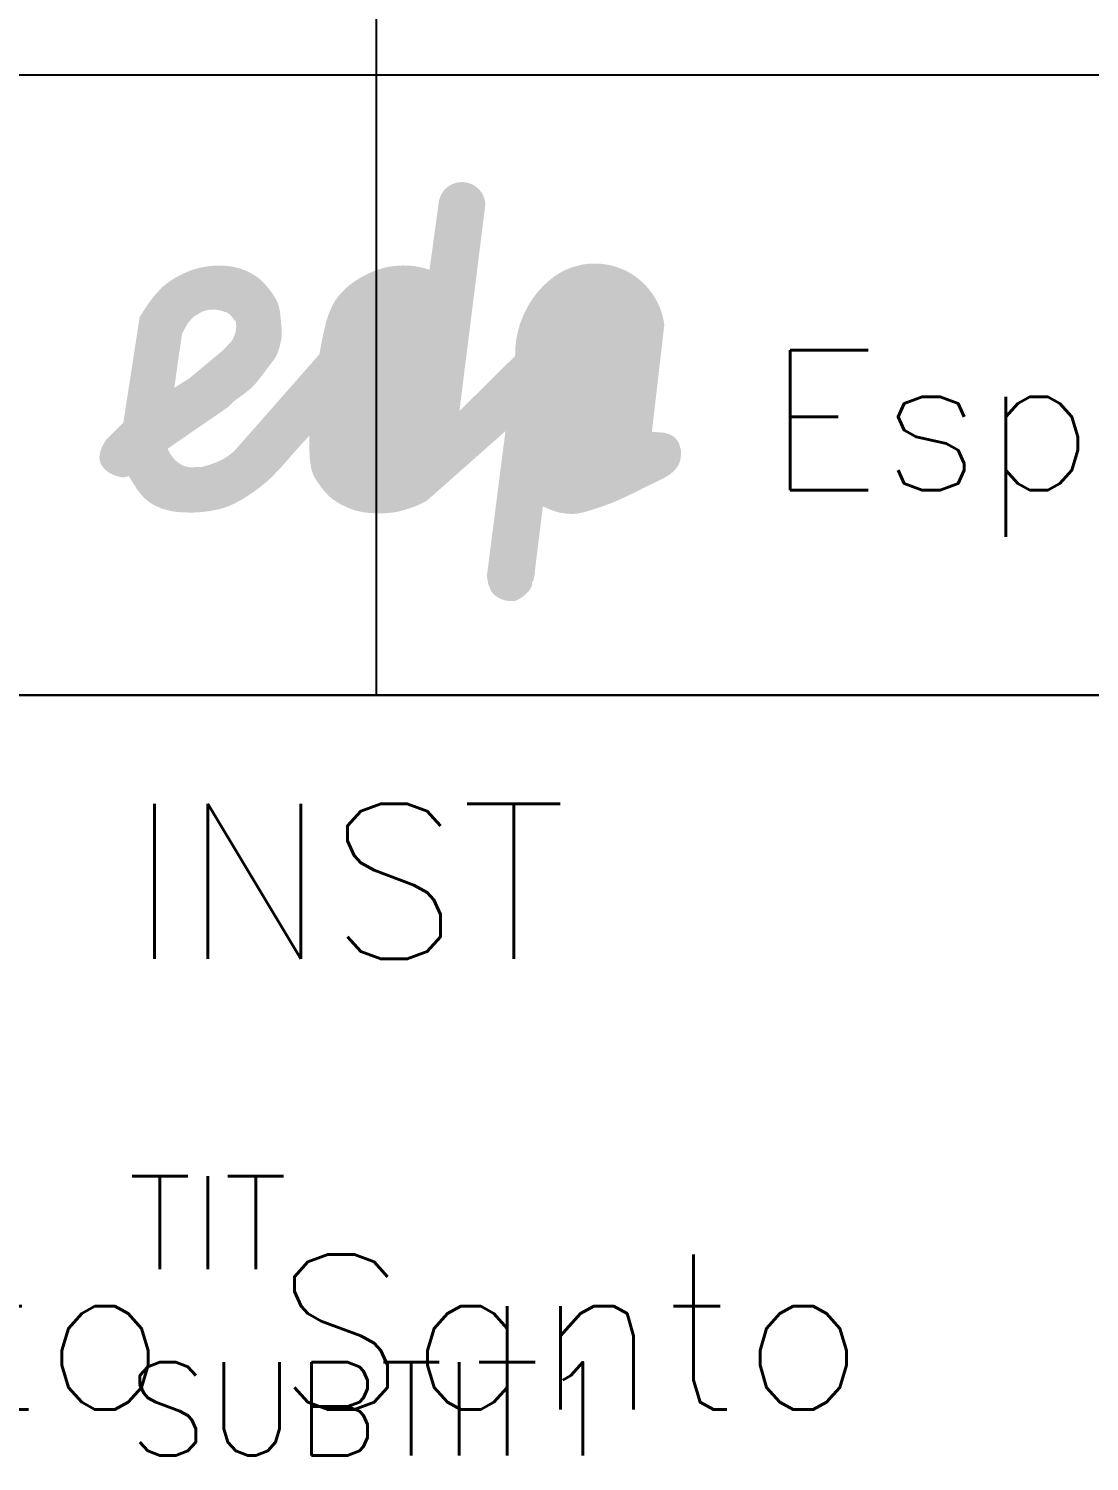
# Model space of a CAD drawing. Header units: millimetres. Extents: x 0 to 420, y 0 to 297.
# Drawn here: x 316.4 to 333.49, y 17.65 to 40.74 of the extents above; entities that cross this region are included whole.
import ezdxf
from ezdxf.enums import TextEntityAlignment as Align

# ---------------------------------------------------------------- set-up
doc = ezdxf.new("R2010")
doc.units = ezdxf.units.MM
for name, color, linetype in [('-1', 7, 'Continuous'), ('-3', 7, 'Continuous'), ('1', 7, 'Continuous')]:
    doc.layers.add(name, color=color, linetype=linetype)
doc.styles.add('LETRA70', font='romans.shx')
doc.styles.add('ROMANS', font='romans.shx', dxfattribs={"height": 2})

msp = doc.modelspace()

# ---------------------------------------------------------------- hatches: boundary and pattern name
at = {"layer": '1'}
h = msp.add_hatch(color=10, dxfattribs=at)
h.paths.add_polyline_path([(318.745, 34.953), (318.87, 35.822), (318.937, 35.953), (318.969, 36.002), (319.031, 36.074), (319.075, 36.112), (319.206, 36.187), (319.308, 36.215), (319.388, 36.217), (319.489, 36.201), (319.593, 36.168), (319.638, 36.136), (319.674, 36.099), (319.729, 36.031), (319.739, 36.006), (319.744, 35.947), (319.737, 35.874), (319.726, 35.828), (319.704, 35.772), (319.669, 35.705), (319.594, 35.627), (319.519, 35.55), (319.431, 35.477), (319.37, 35.426), (319.292, 35.36), (319.111, 35.21), (318.997, 35.115)], flags=16)
edge = h.paths.add_edge_path()
edge.add_line((317.925, 34.392), (318.035, 35.107))
edge.add_line((318.035, 35.107), (318.101, 35.531))
edge.add_line((318.101, 35.531), (318.188, 36.098))
edge.add_line((318.188, 36.098), (318.326, 36.309))
edge.add_line((318.326, 36.309), (318.411, 36.421))
edge.add_line((318.411, 36.421), (318.451, 36.471))
edge.add_line((318.451, 36.471), (318.562, 36.584))
edge.add_line((318.562, 36.584), (318.631, 36.642))
edge.add_line((318.631, 36.642), (318.758, 36.727))
edge.add_line((318.758, 36.727), (318.902, 36.801))
edge.add_line((318.902, 36.801), (318.983, 36.835))
edge.add_line((318.983, 36.835), (319.06, 36.862))
edge.add_line((319.06, 36.862), (319.158, 36.89))
edge.add_line((319.158, 36.89), (319.315, 36.917))
edge.add_line((319.315, 36.917), (319.437, 36.925))
edge.add_line((319.437, 36.925), (319.569, 36.921))
edge.add_line((319.569, 36.921), (319.674, 36.909))
edge.add_line((319.674, 36.909), (319.805, 36.878))
edge.add_line((319.805, 36.878), (319.898, 36.843))
edge.add_line((319.898, 36.843), (319.951, 36.817))
edge.add_line((319.951, 36.817), (319.994, 36.795))
edge.add_line((319.994, 36.795), (320.052, 36.76))
edge.add_line((320.052, 36.76), (320.124, 36.705))
edge.add_line((320.124, 36.705), (320.179, 36.652))
edge.add_line((320.179, 36.652), (320.235, 36.592))
edge.add_line((320.235, 36.592), (320.289, 36.526))
edge.add_line((320.289, 36.526), (320.324, 36.478))
edge.add_line((320.324, 36.478), (320.33, 36.468))
edge.add_line((320.33, 36.468), (320.349, 36.44))
edge.add_line((320.349, 36.44), (320.375, 36.396))
edge.add_line((320.375, 36.396), (320.405, 36.338))
edge.add_line((320.405, 36.338), (320.424, 36.286))
edge.add_line((320.424, 36.286), (320.437, 36.237))
edge.add_line((320.437, 36.237), (320.446, 36.19))
edge.add_line((320.446, 36.19), (320.449, 36.174))
edge.add_line((320.449, 36.174), (320.452, 36.147))
edge.add_line((320.452, 36.147), (320.454, 36.127))
edge.add_line((320.454, 36.127), (320.455, 36.117))
edge.add_line((320.455, 36.117), (320.461, 36.052))
edge.add_line((320.461, 36.052), (320.466, 36.006))
edge.add_line((320.466, 36.006), (320.469, 35.971))
edge.add_line((320.469, 35.971), (320.472, 35.947))
edge.add_line((320.472, 35.947), (320.475, 35.905))
edge.add_line((320.475, 35.905), (320.477, 35.856))
edge.add_line((320.477, 35.856), (320.477, 35.838))
edge.add_line((320.477, 35.838), (320.476, 35.8))
edge.add_line((320.476, 35.8), (320.473, 35.768))
edge.add_line((320.473, 35.768), (320.47, 35.747))
edge.add_line((320.47, 35.747), (320.468, 35.734))
edge.add_line((320.468, 35.734), (320.462, 35.702))
edge.add_line((320.462, 35.702), (320.457, 35.674))
edge.add_line((320.457, 35.674), (320.45, 35.645))
edge.add_line((320.45, 35.645), (320.44, 35.609))
edge.add_line((320.44, 35.609), (320.434, 35.586))
edge.add_line((320.434, 35.586), (320.427, 35.565))
edge.add_line((320.427, 35.565), (320.414, 35.526))
edge.add_line((320.414, 35.526), (320.407, 35.508))
edge.add_line((320.407, 35.508), (320.395, 35.483))
edge.add_line((320.395, 35.483), (320.384, 35.46))
edge.add_line((320.384, 35.46), (320.375, 35.446))
edge.add_line((320.375, 35.446), (320.362, 35.425))
edge.add_line((320.362, 35.425), (320.357, 35.418))
edge.add_line((320.357, 35.418), (320.326, 35.377))
edge.add_line((320.326, 35.377), (320.315, 35.361))
edge.add_line((320.315, 35.361), (320.307, 35.351))
edge.add_line((320.307, 35.351), (320.294, 35.334))
edge.add_line((320.294, 35.334), (320.284, 35.321))
edge.add_line((320.284, 35.321), (320.274, 35.307))
edge.add_line((320.274, 35.307), (320.263, 35.293))
edge.add_line((320.263, 35.293), (320.24, 35.262))
edge.add_line((320.24, 35.262), (320.215, 35.229))
edge.add_line((320.215, 35.229), (320.202, 35.212))
edge.add_line((320.202, 35.212), (320.19, 35.195))
edge.add_line((320.19, 35.195), (320.177, 35.177))
edge.add_line((320.177, 35.177), (320.151, 35.143))
edge.add_line((320.151, 35.143), (320.138, 35.127))
edge.add_line((320.138, 35.127), (320.126, 35.111))
edge.add_line((320.126, 35.111), (320.102, 35.081))
edge.add_line((320.102, 35.081), (320.08, 35.054))
edge.add_line((320.08, 35.054), (320.06, 35.03))
edge.add_line((320.06, 35.03), (320.042, 35.009))
edge.add_line((320.042, 35.009), (320.025, 34.991))
edge.add_line((320.025, 34.991), (320.01, 34.975))
edge.add_line((320.01, 34.975), (319.996, 34.962))
edge.add_line((319.996, 34.962), (319.976, 34.943))
edge.add_line((319.976, 34.943), (319.957, 34.927))
edge.add_line((319.957, 34.927), (319.944, 34.916))
edge.add_line((319.944, 34.916), (319.932, 34.906))
edge.add_line((319.932, 34.906), (319.914, 34.892))
edge.add_line((319.914, 34.892), (319.89, 34.873))
edge.add_line((319.89, 34.873), (319.873, 34.859))
edge.add_line((319.873, 34.859), (319.849, 34.841))
edge.add_line((319.849, 34.841), (319.837, 34.833))
edge.add_line((319.837, 34.833), (319.825, 34.824))
edge.add_line((319.825, 34.824), (319.793, 34.801))
edge.add_line((319.793, 34.801), (319.738, 34.762))
edge.add_line((319.738, 34.762), (319.722, 34.75))
edge.add_line((319.722, 34.75), (319.687, 34.719))
edge.add_line((319.687, 34.719), (319.677, 34.709))
edge.add_line((319.677, 34.709), (319.656, 34.688))
edge.add_line((319.656, 34.688), (319.645, 34.677))
edge.add_line((319.645, 34.677), (319.621, 34.65))
edge.add_line((319.621, 34.65), (319.593, 34.631))
edge.add_line((319.593, 34.631), (319.559, 34.607))
edge.add_line((319.559, 34.607), (319.494, 34.562))
edge.add_line((319.494, 34.562), (319.408, 34.503))
edge.add_line((319.408, 34.503), (319.366, 34.474))
edge.add_line((319.366, 34.474), (319.324, 34.445))
edge.add_line((319.324, 34.445), (319.242, 34.389))
edge.add_line((319.242, 34.389), (319.189, 34.352))
edge.add_line((319.189, 34.352), (319.13, 34.312))
edge.add_line((319.13, 34.312), (319.08, 34.277))
edge.add_line((319.08, 34.277), (318.998, 34.221))
edge.add_line((318.998, 34.221), (318.9, 34.153))
edge.add_line((318.9, 34.153), (318.821, 34.099))
edge.add_line((318.821, 34.099), (318.767, 34.062))
edge.add_line((318.767, 34.062), (318.724, 34.032))
edge.add_line((318.724, 34.032), (318.682, 34.003))
edge.add_line((318.682, 34.003), (318.662, 33.989))
edge.add_line((318.662, 33.989), (318.639, 33.973))
edge.add_line((318.639, 33.973), (318.656, 33.937))
edge.add_line((318.656, 33.937), (318.665, 33.921))
edge.add_line((318.665, 33.921), (318.673, 33.905))
edge.add_line((318.673, 33.905), (318.681, 33.892))
edge.add_line((318.681, 33.892), (318.69, 33.878))
edge.add_line((318.69, 33.878), (318.698, 33.866))
edge.add_line((318.698, 33.866), (318.706, 33.854))
edge.add_line((318.706, 33.854), (318.721, 33.834))
edge.add_line((318.721, 33.834), (318.729, 33.825))
edge.add_line((318.729, 33.825), (318.744, 33.808))
edge.add_line((318.744, 33.808), (318.751, 33.8))
edge.add_line((318.751, 33.8), (318.765, 33.787))
edge.add_line((318.765, 33.787), (318.772, 33.781))
edge.add_line((318.772, 33.781), (318.785, 33.769))
edge.add_line((318.785, 33.769), (318.804, 33.753))
edge.add_line((318.804, 33.753), (318.81, 33.749))
edge.add_line((318.81, 33.749), (318.834, 33.732))
edge.add_line((318.834, 33.732), (318.84, 33.728))
edge.add_line((318.84, 33.728), (318.857, 33.718))
edge.add_line((318.857, 33.718), (318.874, 33.708))
edge.add_line((318.874, 33.708), (318.903, 33.695))
edge.add_line((318.903, 33.695), (318.915, 33.69))
edge.add_line((318.915, 33.69), (318.934, 33.684))
edge.add_line((318.934, 33.684), (318.948, 33.681))
edge.add_line((318.948, 33.681), (318.962, 33.678))
edge.add_line((318.962, 33.678), (318.987, 33.676))
edge.add_line((318.987, 33.676), (318.996, 33.675))
edge.add_line((318.996, 33.675), (319.013, 33.675))
edge.add_line((319.013, 33.675), (319.031, 33.675))
edge.add_line((319.031, 33.675), (319.041, 33.675))
edge.add_line((319.041, 33.675), (319.059, 33.675))
edge.add_line((319.059, 33.675), (319.068, 33.675))
edge.add_line((319.068, 33.675), (319.077, 33.676))
edge.add_line((319.077, 33.676), (319.095, 33.676))
edge.add_line((319.095, 33.676), (319.129, 33.678))
edge.add_line((319.129, 33.678), (319.145, 33.679))
edge.add_line((319.145, 33.679), (319.165, 33.681))
edge.add_line((319.165, 33.681), (319.175, 33.677))
edge.add_line((319.175, 33.677), (319.186, 33.678))
edge.add_line((319.186, 33.678), (319.195, 33.678))
edge.add_line((319.195, 33.678), (319.204, 33.681))
edge.add_line((319.204, 33.681), (319.203, 33.686))
edge.add_line((319.203, 33.686), (319.218, 33.689))
edge.add_line((319.218, 33.689), (319.227, 33.691))
edge.add_line((319.227, 33.691), (319.236, 33.693))
edge.add_line((319.236, 33.693), (319.239, 33.686))
edge.add_line((319.239, 33.686), (319.246, 33.695))
edge.add_line((319.246, 33.695), (319.286, 33.706))
edge.add_line((319.286, 33.706), (319.312, 33.714))
edge.add_line((319.312, 33.714), (319.414, 33.751))
edge.add_line((319.414, 33.751), (319.445, 33.764))
edge.add_line((319.445, 33.764), (319.485, 33.782))
edge.add_line((319.485, 33.782), (319.495, 33.787))
edge.add_line((319.495, 33.787), (319.505, 33.792))
edge.add_line((319.505, 33.792), (319.509, 33.794))
edge.add_line((319.509, 33.794), (319.515, 33.797))
edge.add_line((319.515, 33.797), (319.525, 33.802))
edge.add_line((319.525, 33.802), (319.535, 33.808))
edge.add_line((319.535, 33.808), (319.541, 33.811))
edge.add_line((319.541, 33.811), (319.545, 33.814))
edge.add_line((319.545, 33.814), (319.555, 33.82))
edge.add_line((319.555, 33.82), (319.565, 33.826))
edge.add_line((319.565, 33.826), (319.576, 33.833))
edge.add_line((319.576, 33.833), (319.586, 33.839))
edge.add_line((319.586, 33.839), (319.597, 33.846))
edge.add_line((319.597, 33.846), (319.618, 33.861))
edge.add_line((319.618, 33.861), (319.629, 33.869))
edge.add_line((319.629, 33.869), (319.651, 33.886))
edge.add_line((319.651, 33.886), (319.662, 33.894))
edge.add_line((319.662, 33.894), (319.674, 33.903))
edge.add_line((319.674, 33.903), (319.685, 33.913))
edge.add_line((319.685, 33.913), (319.708, 33.932))
edge.add_line((319.708, 33.932), (319.719, 33.942))
edge.add_line((319.719, 33.942), (319.747, 33.975))
edge.add_line((319.747, 33.975), (319.985, 34.245))
edge.add_line((319.985, 34.245), (320.284, 34.585))
edge.add_line((320.284, 34.585), (320.499, 34.83))
edge.add_line((320.499, 34.83), (320.846, 35.225))
edge.add_line((320.846, 35.225), (321.083, 35.495))
edge.add_line((321.083, 35.495), (321.121, 35.696))
edge.add_line((321.121, 35.696), (321.143, 35.806))
edge.add_line((321.143, 35.806), (321.154, 35.857))
edge.add_line((321.154, 35.857), (321.174, 35.941))
edge.add_line((321.174, 35.941), (321.192, 36.012))
edge.add_line((321.192, 36.012), (321.209, 36.072))
edge.add_line((321.209, 36.072), (321.234, 36.146))
edge.add_line((321.234, 36.146), (321.265, 36.221))
edge.add_line((321.265, 36.221), (321.315, 36.323))
edge.add_line((321.315, 36.323), (321.367, 36.402))
edge.add_line((321.367, 36.402), (321.43, 36.479))
edge.add_line((321.43, 36.479), (321.474, 36.525))
edge.add_line((321.474, 36.525), (321.513, 36.562))
edge.add_line((321.513, 36.562), (321.566, 36.607))
edge.add_line((321.566, 36.607), (321.633, 36.658))
edge.add_line((321.633, 36.658), (321.7, 36.702))
edge.add_line((321.7, 36.702), (321.768, 36.742))
edge.add_line((321.768, 36.742), (321.839, 36.779))
edge.add_line((321.839, 36.779), (321.928, 36.82))
edge.add_line((321.928, 36.82), (322.024, 36.858))
edge.add_line((322.024, 36.858), (322.11, 36.884))
edge.add_line((322.11, 36.884), (322.183, 36.902))
edge.add_line((322.183, 36.902), (322.284, 36.917))
edge.add_line((322.284, 36.917), (322.422, 36.926))
edge.add_line((322.422, 36.926), (322.526, 36.924))
edge.add_line((322.526, 36.924), (322.61, 36.916))
edge.add_line((322.61, 36.916), (322.639, 36.911))
edge.add_line((322.639, 36.911), (322.699, 36.9))
edge.add_line((322.699, 36.9), (322.793, 36.876))
edge.add_line((322.793, 36.876), (322.858, 36.858))
edge.add_line((322.858, 36.858), (322.89, 37.091))
edge.add_line((322.89, 37.091), (322.934, 37.413))
edge.add_line((322.934, 37.413), (322.982, 37.768))
edge.add_line((322.982, 37.768), (323.01, 37.971))
edge.add_line((323.01, 37.971), (323.042, 38.063))
edge.add_line((323.042, 38.063), (323.082, 38.126))
edge.add_line((323.082, 38.126), (323.105, 38.152))
edge.add_line((323.105, 38.152), (323.137, 38.182))
edge.add_line((323.137, 38.182), (323.173, 38.209))
edge.add_line((323.173, 38.209), (323.212, 38.231))
edge.add_line((323.212, 38.231), (323.257, 38.25))
edge.add_line((323.257, 38.25), (323.312, 38.264))
edge.add_line((323.312, 38.264), (323.369, 38.27))
edge.add_line((323.369, 38.27), (323.419, 38.268))
edge.add_line((323.419, 38.268), (323.479, 38.257))
edge.add_line((323.479, 38.257), (323.546, 38.232))
edge.add_line((323.546, 38.232), (323.578, 38.214))
edge.add_line((323.578, 38.214), (323.628, 38.178))
edge.add_line((323.628, 38.178), (323.677, 38.126))
edge.add_line((323.677, 38.126), (323.697, 38.098))
edge.add_line((323.697, 38.098), (323.716, 38.067))
edge.add_line((323.716, 38.067), (323.728, 38.04))
edge.add_line((323.728, 38.04), (323.74, 38.009))
edge.add_line((323.74, 38.009), (323.751, 37.965))
edge.add_line((323.751, 37.965), (323.758, 37.913))
edge.add_line((323.758, 37.913), (323.743, 37.795))
edge.add_line((323.743, 37.795), (323.731, 37.698))
edge.add_line((323.731, 37.698), (323.716, 37.583))
edge.add_line((323.716, 37.583), (323.692, 37.389))
edge.add_line((323.692, 37.389), (323.679, 37.285))
edge.add_line((323.679, 37.285), (323.661, 37.144))
edge.add_line((323.661, 37.144), (323.632, 36.911))
edge.add_line((323.632, 36.911), (323.613, 36.756))
edge.add_line((323.613, 36.756), (323.589, 36.566))
edge.add_line((323.589, 36.566), (323.571, 36.422))
edge.add_line((323.571, 36.422), (323.477, 35.672))
edge.add_line((323.477, 35.672), (323.439, 35.377))
edge.add_line((323.439, 35.377), (323.414, 35.172))
edge.add_line((323.414, 35.172), (323.39, 34.983))
edge.add_line((323.39, 34.983), (323.357, 34.72))
edge.add_line((323.357, 34.72), (323.339, 34.578))
edge.add_line((323.339, 34.578), (323.543, 34.781))
edge.add_line((323.543, 34.781), (323.932, 35.166))
edge.add_line((323.932, 35.166), (324.078, 35.311))
edge.add_line((324.078, 35.311), (324.237, 35.468))
edge.add_line((324.237, 35.468), (324.239, 35.589))
edge.add_line((324.239, 35.589), (324.254, 35.726))
edge.add_line((324.254, 35.726), (324.278, 35.85))
edge.add_line((324.278, 35.85), (324.313, 35.978))
edge.add_line((324.313, 35.978), (324.343, 36.061))
edge.add_line((324.343, 36.061), (324.377, 36.141))
edge.add_line((324.377, 36.141), (324.459, 36.299))
edge.add_line((324.459, 36.299), (324.519, 36.391))
edge.add_line((324.519, 36.391), (324.549, 36.432))
edge.add_line((324.549, 36.432), (324.591, 36.486))
edge.add_line((324.591, 36.486), (324.623, 36.523))
edge.add_line((324.623, 36.523), (324.663, 36.567))
edge.add_line((324.663, 36.567), (324.723, 36.627))
edge.add_line((324.723, 36.627), (324.763, 36.664))
edge.add_line((324.763, 36.664), (324.801, 36.696))
edge.add_line((324.801, 36.696), (324.888, 36.763))
edge.add_line((324.888, 36.763), (324.99, 36.825))
edge.add_line((324.99, 36.825), (325.076, 36.866))
edge.add_line((325.076, 36.866), (325.166, 36.9))
edge.add_line((325.166, 36.9), (325.307, 36.937))
edge.add_line((325.307, 36.937), (325.351, 36.945))
edge.add_line((325.351, 36.945), (325.415, 36.953))
edge.add_line((325.415, 36.953), (325.478, 36.957))
edge.add_line((325.478, 36.957), (325.521, 36.957))
edge.add_line((325.521, 36.957), (325.563, 36.957))
edge.add_line((325.563, 36.957), (325.616, 36.953))
edge.add_line((325.616, 36.953), (325.73, 36.938))
edge.add_line((325.73, 36.938), (325.84, 36.911))
edge.add_line((325.84, 36.911), (325.9, 36.892))
edge.add_line((325.9, 36.892), (325.987, 36.857))
edge.add_line((325.987, 36.857), (326.041, 36.83))
edge.add_line((326.041, 36.83), (326.107, 36.793))
edge.add_line((326.107, 36.793), (326.174, 36.749))
edge.add_line((326.174, 36.749), (326.201, 36.729))
edge.add_line((326.201, 36.729), (326.279, 36.664))
edge.add_line((326.279, 36.664), (326.379, 36.561))
edge.add_line((326.379, 36.561), (326.456, 36.46))
edge.add_line((326.456, 36.46), (326.487, 36.411))
edge.add_line((326.487, 36.411), (326.528, 36.336))
edge.add_line((326.528, 36.336), (326.555, 36.279))
edge.add_line((326.555, 36.279), (326.58, 36.217))
edge.add_line((326.58, 36.217), (326.603, 36.148))
edge.add_line((326.603, 36.148), (326.62, 36.084))
edge.add_line((326.62, 36.084), (326.633, 36.017))
edge.add_line((326.633, 36.017), (326.64, 35.968))
edge.add_line((326.64, 35.968), (326.44, 34.243))
edge.add_line((326.44, 34.243), (326.482, 34.241))
edge.add_line((326.482, 34.241), (326.558, 34.238))
edge.add_line((326.558, 34.238), (326.646, 34.229))
edge.add_line((326.646, 34.229), (326.713, 34.211))
edge.add_line((326.713, 34.211), (326.779, 34.176))
edge.add_line((326.779, 34.176), (326.804, 34.157))
edge.add_line((326.804, 34.157), (326.831, 34.131))
edge.add_line((326.831, 34.131), (326.88, 34.057))
edge.add_line((326.88, 34.057), (326.907, 33.955))
edge.add_line((326.907, 33.955), (326.91, 33.873))
edge.add_line((326.91, 33.873), (326.898, 33.788))
edge.add_line((326.898, 33.788), (326.88, 33.733))
edge.add_line((326.88, 33.733), (326.862, 33.696))
edge.add_line((326.862, 33.696), (326.799, 33.617))
edge.add_line((326.799, 33.617), (326.771, 33.592))
edge.add_line((326.771, 33.592), (326.739, 33.567))
edge.add_line((326.739, 33.567), (326.705, 33.542))
edge.add_line((326.705, 33.542), (326.68, 33.527))
edge.add_line((326.68, 33.527), (326.64, 33.504))
edge.add_line((326.64, 33.504), (326.551, 33.458))
edge.add_line((326.551, 33.458), (326.352, 33.362))
edge.add_line((326.352, 33.362), (326.222, 33.297))
edge.add_line((326.222, 33.297), (326.029, 33.203))
edge.add_line((326.029, 33.203), (325.949, 33.166))
edge.add_line((325.949, 33.166), (325.875, 33.133))
edge.add_line((325.875, 33.133), (325.806, 33.105))
edge.add_line((325.806, 33.105), (325.743, 33.08))
edge.add_line((325.743, 33.08), (325.703, 33.065))
edge.add_line((325.703, 33.065), (325.665, 33.052))
edge.add_line((325.665, 33.052), (325.611, 33.033))
edge.add_line((325.611, 33.033), (325.513, 33))
edge.add_line((325.513, 33), (325.403, 32.966))
edge.add_line((325.403, 32.966), (325.346, 32.95))
edge.add_line((325.346, 32.95), (325.258, 32.93))
edge.add_line((325.258, 32.93), (325.218, 32.925))
edge.add_line((325.218, 32.925), (325.149, 32.922))
edge.add_line((325.149, 32.922), (325.097, 32.924))
edge.add_line((325.097, 32.924), (325.041, 32.93))
edge.add_line((325.041, 32.93), (324.963, 32.942))
edge.add_line((324.963, 32.942), (324.911, 32.954))
edge.add_line((324.911, 32.954), (324.892, 32.96))
edge.add_line((324.892, 32.96), (324.831, 32.98))
edge.add_line((324.831, 32.98), (324.787, 32.999))
edge.add_line((324.787, 32.999), (324.762, 33.01))
edge.add_line((324.762, 33.01), (324.738, 33.021))
edge.add_line((324.738, 33.021), (324.711, 33.035))
edge.add_line((324.711, 33.035), (324.682, 33.038))
edge.add_line((324.682, 33.038), (324.685, 33.048))
edge.add_line((324.685, 33.048), (324.673, 32.959))
edge.add_line((324.673, 32.959), (324.651, 32.782))
edge.add_line((324.651, 32.782), (324.585, 32.245))
edge.add_line((324.585, 32.245), (324.562, 32.059))
edge.add_line((324.562, 32.059), (324.555, 31.982))
edge.add_line((324.555, 31.982), (324.548, 31.932))
edge.add_line((324.548, 31.932), (324.544, 31.909))
edge.add_line((324.544, 31.909), (324.534, 31.857))
edge.add_line((324.534, 31.857), (324.508, 31.821))
edge.add_line((324.508, 31.821), (324.508, 31.768))
edge.add_line((324.508, 31.768), (324.495, 31.738))
edge.add_line((324.495, 31.738), (324.472, 31.699))
edge.add_line((324.472, 31.699), (324.451, 31.671))
edge.add_line((324.451, 31.671), (324.421, 31.641))
edge.add_line((324.421, 31.641), (324.384, 31.607))
edge.add_line((324.384, 31.607), (324.344, 31.576))
edge.add_line((324.344, 31.576), (324.292, 31.544))
edge.add_line((324.292, 31.544), (324.268, 31.533))
edge.add_line((324.268, 31.533), (324.237, 31.522))
edge.add_line((324.237, 31.522), (324.19, 31.516))
edge.add_line((324.19, 31.516), (324.146, 31.517))
edge.add_line((324.146, 31.517), (324.124, 31.52))
edge.add_line((324.124, 31.52), (324.102, 31.523))
edge.add_line((324.102, 31.523), (324.08, 31.528))
edge.add_line((324.08, 31.528), (324.051, 31.536))
edge.add_line((324.051, 31.536), (324.002, 31.554))
edge.add_line((324.002, 31.554), (323.975, 31.567))
edge.add_line((323.975, 31.567), (323.944, 31.586))
edge.add_line((323.944, 31.586), (323.927, 31.599))
edge.add_line((323.927, 31.599), (323.901, 31.62))
edge.add_line((323.901, 31.62), (323.878, 31.643))
edge.add_line((323.878, 31.643), (323.861, 31.664))
edge.add_line((323.861, 31.664), (323.845, 31.69))
edge.add_line((323.845, 31.69), (323.806, 31.787))
edge.add_line((323.806, 31.787), (323.793, 31.85))
edge.add_line((323.793, 31.85), (323.787, 31.888))
edge.add_line((323.787, 31.888), (323.783, 31.932))
edge.add_line((323.783, 31.932), (323.792, 32.003))
edge.add_line((323.792, 32.003), (323.821, 32.226))
edge.add_line((323.821, 32.226), (323.859, 32.524))
edge.add_line((323.859, 32.524), (323.913, 32.944))
edge.add_line((323.913, 32.944), (323.932, 33.094))
edge.add_line((323.932, 33.094), (323.953, 33.259))
edge.add_line((323.953, 33.259), (323.97, 33.392))
edge.add_line((323.97, 33.392), (324.041, 33.945))
edge.add_line((324.041, 33.945), (324.081, 34.256))
edge.add_line((324.081, 34.256), (323.281, 33.548))
edge.add_line((323.281, 33.548), (322.806, 33.128))
edge.add_line((322.806, 33.128), (322.62, 33.04))
edge.add_line((322.62, 33.04), (322.468, 32.99))
edge.add_line((322.468, 32.99), (322.34, 32.956))
edge.add_line((322.34, 32.956), (322.267, 32.944))
edge.add_line((322.267, 32.944), (322.149, 32.934))
edge.add_line((322.149, 32.934), (322.011, 32.932))
edge.add_line((322.011, 32.932), (321.885, 32.938))
edge.add_line((321.885, 32.938), (321.808, 32.947))
edge.add_line((321.808, 32.947), (321.733, 32.961))
edge.add_line((321.733, 32.961), (321.659, 32.979))
edge.add_line((321.659, 32.979), (321.571, 33.01))
edge.add_line((321.571, 33.01), (321.528, 33.028))
edge.add_line((321.528, 33.028), (321.431, 33.075))
edge.add_line((321.431, 33.075), (321.383, 33.103))
edge.add_line((321.383, 33.103), (321.312, 33.148))
edge.add_line((321.312, 33.148), (321.271, 33.18))
edge.add_line((321.271, 33.18), (321.241, 33.206))
edge.add_line((321.241, 33.206), (321.159, 33.295))
edge.add_line((321.159, 33.295), (321.111, 33.354))
edge.add_line((321.111, 33.354), (321.01, 33.501))
edge.add_line((321.01, 33.501), (320.98, 33.562))
edge.add_line((320.98, 33.562), (320.955, 33.64))
edge.add_line((320.955, 33.64), (320.936, 33.75))
edge.add_line((320.936, 33.75), (320.928, 33.828))
edge.add_line((320.928, 33.828), (320.923, 33.934))
edge.add_line((320.923, 33.934), (320.922, 33.974))
edge.add_line((320.922, 33.974), (320.921, 34.181))
edge.add_line((320.921, 34.181), (320.801, 34.053))
edge.add_line((320.801, 34.053), (320.671, 33.908))
edge.add_line((320.671, 33.908), (320.562, 33.783))
edge.add_line((320.562, 33.783), (320.495, 33.705))
edge.add_line((320.495, 33.705), (320.443, 33.648))
edge.add_line((320.443, 33.648), (320.316, 33.517))
edge.add_line((320.316, 33.517), (320.221, 33.43))
edge.add_line((320.221, 33.43), (320.145, 33.367))
edge.add_line((320.145, 33.367), (320.005, 33.264))
edge.add_line((320.005, 33.264), (319.894, 33.19))
edge.add_line((319.894, 33.19), (319.803, 33.136))
edge.add_line((319.803, 33.136), (319.716, 33.09))
edge.add_line((319.716, 33.09), (319.647, 33.058))
edge.add_line((319.647, 33.058), (319.544, 33.02))
edge.add_line((319.544, 33.02), (319.493, 33.005))
edge.add_line((319.493, 33.005), (319.341, 32.972))
edge.add_line((319.341, 32.972), (319.259, 32.96))
edge.add_line((319.259, 32.96), (319.195, 32.953))
edge.add_line((319.195, 32.953), (319.131, 32.948))
edge.add_line((319.131, 32.948), (319.066, 32.945))
edge.add_line((319.066, 32.945), (318.966, 32.945))
edge.add_line((318.966, 32.945), (318.898, 32.947))
edge.add_line((318.898, 32.947), (318.833, 32.951))
edge.add_line((318.833, 32.951), (318.757, 32.958))
edge.add_line((318.757, 32.958), (318.689, 32.969))
edge.add_line((318.689, 32.969), (318.557, 33.005))
edge.add_line((318.557, 33.005), (318.523, 33.017))
edge.add_line((318.523, 33.017), (318.469, 33.041))
edge.add_line((318.469, 33.041), (318.418, 33.066))
edge.add_line((318.418, 33.066), (318.39, 33.082))
edge.add_line((318.39, 33.082), (318.343, 33.111))
edge.add_line((318.343, 33.111), (318.286, 33.156))
edge.add_line((318.286, 33.156), (318.245, 33.196))
edge.add_line((318.245, 33.196), (318.204, 33.242))
edge.add_line((318.204, 33.242), (318.144, 33.323))
edge.add_line((318.144, 33.323), (318.076, 33.428))
edge.add_line((318.076, 33.428), (318.057, 33.459))
edge.add_line((318.057, 33.459), (318.014, 33.531))
edge.add_line((318.014, 33.531), (317.934, 33.514))
edge.add_line((317.934, 33.514), (317.896, 33.514))
edge.add_line((317.896, 33.514), (317.851, 33.524))
edge.add_line((317.851, 33.524), (317.822, 33.533))
edge.add_line((317.822, 33.533), (317.795, 33.541))
edge.add_line((317.795, 33.541), (317.777, 33.547))
edge.add_line((317.777, 33.547), (317.759, 33.554))
edge.add_line((317.759, 33.554), (317.74, 33.563))
edge.add_line((317.74, 33.563), (317.708, 33.579))
edge.add_line((317.708, 33.579), (317.695, 33.587))
edge.add_line((317.695, 33.587), (317.682, 33.596))
edge.add_line((317.682, 33.596), (317.657, 33.615))
edge.add_line((317.657, 33.615), (317.646, 33.625))
edge.add_line((317.646, 33.625), (317.634, 33.635))
edge.add_line((317.634, 33.635), (317.601, 33.67))
edge.add_line((317.601, 33.67), (317.586, 33.69))
edge.add_line((317.586, 33.69), (317.568, 33.721))
edge.add_line((317.568, 33.721), (317.557, 33.743))
edge.add_line((317.557, 33.743), (317.553, 33.755))
edge.add_line((317.553, 33.755), (317.541, 33.805))
edge.add_line((317.541, 33.805), (317.54, 33.842))
edge.add_line((317.54, 33.842), (317.543, 33.875))
edge.add_line((317.543, 33.875), (317.558, 33.94))
edge.add_line((317.558, 33.94), (317.563, 33.956))
edge.add_line((317.563, 33.956), (317.576, 33.988))
edge.add_line((317.576, 33.988), (317.584, 34.005))
edge.add_line((317.584, 34.005), (317.587, 34.012))
edge.add_line((317.587, 34.012), (317.598, 34.034))
edge.add_line((317.598, 34.034), (317.609, 34.054))
edge.add_line((317.609, 34.054), (317.627, 34.085))
edge.add_line((317.627, 34.085), (317.634, 34.096))
edge.add_line((317.634, 34.096), (317.642, 34.107))
edge.add_line((317.642, 34.107), (317.656, 34.13))
edge.add_line((317.656, 34.13), (317.671, 34.144))
edge.add_line((317.671, 34.144), (317.698, 34.171))
edge.add_line((317.698, 34.171), (317.745, 34.216))
edge.add_line((317.745, 34.216), (317.765, 34.236))
edge.add_line((317.765, 34.236), (317.78, 34.251))
edge.add_line((317.78, 34.251), (317.79, 34.261))
edge.add_line((317.79, 34.261), (317.804, 34.275))
edge.add_line((317.804, 34.275), (317.815, 34.285))
edge.add_line((317.815, 34.285), (317.83, 34.3))
edge.add_line((317.83, 34.3), (317.841, 34.311))
edge.add_line((317.841, 34.311), (317.853, 34.322))
edge.add_line((317.853, 34.322), (317.866, 34.335))
edge.add_line((317.866, 34.335), (317.878, 34.346))
edge.add_line((317.878, 34.346), (317.89, 34.358))
edge.add_line((317.89, 34.358), (317.903, 34.371))
edge.add_line((317.903, 34.371), (317.917, 34.385))
edge.add_line((317.917, 34.385), (317.925, 34.392))
h.paths.add_polyline_path([(322.676, 36.101), (322.693, 36.074), (322.706, 36.044), (322.682, 36.092), (322.67, 36.109), (322.657, 36.125), (322.642, 36.14), (322.626, 36.154), (322.617, 36.161), (322.65, 36.133)], flags=0)
h.paths.add_polyline_path([(322.724, 35.87), (322.721, 35.986), (322.706, 36.044), (322.693, 36.074), (322.676, 36.101), (322.65, 36.133), (322.617, 36.161), (322.577, 36.184), (322.531, 36.202), (322.506, 36.209), (322.465, 36.217), (322.423, 36.22), (322.394, 36.221), (322.336, 36.217), (322.307, 36.211), (322.278, 36.204), (322.249, 36.195), (322.22, 36.183), (322.192, 36.17), (322.148, 36.144), (322.134, 36.134), (322.076, 36.087), (322.062, 36.074), (322.034, 36.042), (322.02, 36.023), (322.006, 36.004), (321.979, 35.96), (321.941, 35.876), (321.922, 35.823), (321.918, 35.809), (321.691, 34.194), (321.692, 34.173), (321.694, 34.087), (321.697, 34.045), (321.7, 34.002), (321.705, 33.969), (321.71, 33.936), (321.73, 33.866), (321.737, 33.848), (321.753, 33.82), (321.786, 33.785), (321.847, 33.739), (321.912, 33.71), (321.956, 33.702), (322.002, 33.699), (322.049, 33.7), (322.08, 33.703), (322.111, 33.706), (322.156, 33.715), (322.177, 33.72), (322.203, 33.729), (322.229, 33.739), (322.259, 33.755), (322.282, 33.77), (322.299, 33.783), (322.321, 33.8), (322.343, 33.819), (322.364, 33.839), (322.419, 33.9), (322.438, 33.926), (322.461, 33.964), (322.479, 33.998), (322.491, 34.027), (322.502, 34.058), (322.516, 34.105), (322.53, 34.16), (322.539, 34.209), (322.549, 34.264), (322.555, 34.312), (322.559, 34.354), (322.582, 34.558), (322.608, 34.803), (322.624, 34.95), (322.648, 35.164), (322.688, 35.531), (322.71, 35.732)], flags=0)
edge = h.paths.add_edge_path(flags=0)
edge.add_line((322.724, 35.87), (322.721, 35.986))
edge.add_line((322.724, 35.87), (322.725, 35.942))
edge.add_line((322.725, 35.942), (322.721, 35.986))
edge = h.paths.add_edge_path(flags=16)
edge.add_line((322.721, 35.986), (322.706, 36.044))
edge.add_line((322.725, 35.942), (322.721, 35.986))
edge.add_line((322.724, 35.87), (322.725, 35.942))
edge.add_line((322.71, 35.732), (322.724, 35.87))
edge.add_line((322.688, 35.531), (322.71, 35.732))
edge.add_line((322.648, 35.164), (322.688, 35.531))
edge.add_line((322.624, 34.95), (322.648, 35.164))
edge.add_line((322.608, 34.803), (322.624, 34.95))
edge.add_line((322.582, 34.558), (322.608, 34.803))
edge.add_line((322.559, 34.354), (322.582, 34.558))
edge.add_line((322.555, 34.312), (322.559, 34.354))
edge.add_line((322.549, 34.264), (322.555, 34.312))
edge.add_line((322.539, 34.209), (322.549, 34.264))
edge.add_line((322.53, 34.16), (322.539, 34.209))
edge.add_line((322.516, 34.105), (322.53, 34.16))
edge.add_line((322.502, 34.058), (322.516, 34.105))
edge.add_line((322.491, 34.027), (322.502, 34.058))
edge.add_line((322.479, 33.998), (322.491, 34.027))
edge.add_line((322.461, 33.964), (322.479, 33.998))
edge.add_line((322.438, 33.926), (322.461, 33.964))
edge.add_line((322.419, 33.9), (322.438, 33.926))
edge.add_line((322.364, 33.839), (322.419, 33.9))
edge.add_line((322.343, 33.819), (322.364, 33.839))
edge.add_line((322.321, 33.8), (322.343, 33.819))
edge.add_line((322.299, 33.783), (322.321, 33.8))
edge.add_line((322.282, 33.77), (322.299, 33.783))
edge.add_line((322.259, 33.755), (322.282, 33.77))
edge.add_line((322.229, 33.739), (322.259, 33.755))
edge.add_line((322.203, 33.729), (322.229, 33.739))
edge.add_line((322.177, 33.72), (322.203, 33.729))
edge.add_line((322.156, 33.715), (322.177, 33.72))
edge.add_line((322.111, 33.706), (322.156, 33.715))
edge.add_line((322.08, 33.703), (322.111, 33.706))
edge.add_line((322.049, 33.7), (322.08, 33.703))
edge.add_line((322.002, 33.699), (322.049, 33.7))
edge.add_line((321.956, 33.702), (322.002, 33.699))
edge.add_line((321.912, 33.71), (321.956, 33.702))
edge.add_line((321.847, 33.739), (321.912, 33.71))
edge.add_line((321.786, 33.785), (321.847, 33.739))
edge.add_line((321.753, 33.82), (321.786, 33.785))
edge.add_line((321.737, 33.848), (321.753, 33.82))
edge.add_line((321.73, 33.866), (321.737, 33.848))
edge.add_line((321.71, 33.936), (321.73, 33.866))
edge.add_line((321.705, 33.969), (321.71, 33.936))
edge.add_line((321.7, 34.002), (321.705, 33.969))
edge.add_line((321.697, 34.045), (321.7, 34.002))
edge.add_line((321.694, 34.087), (321.697, 34.045))
edge.add_line((321.692, 34.173), (321.694, 34.087))
edge.add_line((321.691, 34.194), (321.692, 34.173))
edge.add_line((321.918, 35.809), (321.691, 34.194))
edge.add_line((321.922, 35.823), (321.918, 35.809))
edge.add_line((321.941, 35.876), (321.922, 35.823))
edge.add_line((321.979, 35.96), (321.941, 35.876))
edge.add_line((322.006, 36.004), (321.979, 35.96))
edge.add_line((322.02, 36.023), (322.006, 36.004))
edge.add_line((322.034, 36.042), (322.02, 36.023))
edge.add_line((322.062, 36.074), (322.034, 36.042))
edge.add_line((322.076, 36.087), (322.062, 36.074))
edge.add_line((322.134, 36.134), (322.076, 36.087))
edge.add_line((322.148, 36.144), (322.134, 36.134))
edge.add_line((322.192, 36.17), (322.148, 36.144))
edge.add_line((322.22, 36.183), (322.192, 36.17))
edge.add_line((322.249, 36.195), (322.22, 36.183))
edge.add_line((322.278, 36.204), (322.249, 36.195))
edge.add_line((322.307, 36.211), (322.278, 36.204))
edge.add_line((322.336, 36.217), (322.307, 36.211))
edge.add_line((322.394, 36.221), (322.336, 36.217))
edge.add_line((322.423, 36.22), (322.394, 36.221))
edge.add_line((322.465, 36.217), (322.423, 36.22))
edge.add_line((322.506, 36.209), (322.465, 36.217))
edge.add_line((322.531, 36.202), (322.506, 36.209))
edge.add_line((322.577, 36.184), (322.531, 36.202))
edge.add_line((322.617, 36.161), (322.577, 36.184))
edge.add_line((322.626, 36.154), (322.617, 36.161))
edge.add_line((322.642, 36.14), (322.626, 36.154))
edge.add_line((322.657, 36.125), (322.642, 36.14))
edge.add_line((322.67, 36.109), (322.657, 36.125))
edge.add_line((322.682, 36.092), (322.67, 36.109))
edge.add_line((322.706, 36.044), (322.682, 36.092))
h.paths.add_polyline_path([(325.806, 36.101), (325.823, 36.074), (325.836, 36.045), (325.812, 36.093), (325.8, 36.11), (325.787, 36.126), (325.772, 36.141), (325.756, 36.155), (325.747, 36.162), (325.78, 36.134)], flags=0)
h.paths.add_polyline_path([(325.854, 35.871), (325.851, 35.986), (325.836, 36.045), (325.823, 36.074), (325.806, 36.101), (325.78, 36.134), (325.747, 36.162), (325.708, 36.185), (325.661, 36.203), (325.636, 36.21), (325.596, 36.217), (325.553, 36.221), (325.524, 36.222), (325.466, 36.217), (325.437, 36.212), (325.408, 36.205), (325.379, 36.196), (325.351, 36.184), (325.322, 36.17), (325.279, 36.145), (325.264, 36.135), (325.207, 36.088), (325.192, 36.075), (325.164, 36.043), (325.15, 36.024), (325.136, 36.005), (325.11, 35.96), (325.072, 35.877), (325.052, 35.824), (325.048, 35.81), (324.821, 34.195), (324.822, 34.174), (324.824, 34.088), (324.827, 34.045), (324.83, 34.003), (324.835, 33.97), (324.84, 33.936), (324.86, 33.867), (324.867, 33.848), (324.883, 33.821), (324.916, 33.785), (324.977, 33.739), (325.042, 33.711), (325.086, 33.702), (325.132, 33.7), (325.179, 33.701), (325.21, 33.703), (325.242, 33.707), (325.286, 33.715), (325.307, 33.721), (325.334, 33.729), (325.359, 33.74), (325.389, 33.756), (325.412, 33.771), (325.429, 33.783), (325.451, 33.801), (325.473, 33.82), (325.494, 33.84), (325.549, 33.9), (325.568, 33.927), (325.591, 33.965), (325.609, 33.999), (325.621, 34.028), (325.632, 34.059), (325.647, 34.106), (325.66, 34.161), (325.67, 34.21), (325.68, 34.265), (325.685, 34.313), (325.689, 34.354), (325.712, 34.558), (325.739, 34.803), (325.755, 34.95), (325.778, 35.165), (325.818, 35.532), (325.84, 35.733)], flags=0)
edge = h.paths.add_edge_path(flags=0)
edge.add_line((325.854, 35.871), (325.851, 35.986))
edge.add_line((325.854, 35.871), (325.855, 35.942))
edge.add_line((325.855, 35.942), (325.851, 35.986))
edge = h.paths.add_edge_path(flags=16)
edge.add_line((325.851, 35.986), (325.836, 36.045))
edge.add_line((325.855, 35.942), (325.851, 35.986))
edge.add_line((325.854, 35.871), (325.855, 35.942))
edge.add_line((325.84, 35.733), (325.854, 35.871))
edge.add_line((325.818, 35.532), (325.84, 35.733))
edge.add_line((325.778, 35.165), (325.818, 35.532))
edge.add_line((325.755, 34.95), (325.778, 35.165))
edge.add_line((325.739, 34.803), (325.755, 34.95))
edge.add_line((325.712, 34.558), (325.739, 34.803))
edge.add_line((325.689, 34.354), (325.712, 34.558))
edge.add_line((325.685, 34.313), (325.689, 34.354))
edge.add_line((325.68, 34.265), (325.685, 34.313))
edge.add_line((325.67, 34.21), (325.68, 34.265))
edge.add_line((325.66, 34.161), (325.67, 34.21))
edge.add_line((325.647, 34.106), (325.66, 34.161))
edge.add_line((325.632, 34.059), (325.647, 34.106))
edge.add_line((325.621, 34.028), (325.632, 34.059))
edge.add_line((325.609, 33.999), (325.621, 34.028))
edge.add_line((325.591, 33.965), (325.609, 33.999))
edge.add_line((325.568, 33.927), (325.591, 33.965))
edge.add_line((325.549, 33.9), (325.568, 33.927))
edge.add_line((325.494, 33.84), (325.549, 33.9))
edge.add_line((325.473, 33.82), (325.494, 33.84))
edge.add_line((325.451, 33.801), (325.473, 33.82))
edge.add_line((325.429, 33.783), (325.451, 33.801))
edge.add_line((325.412, 33.771), (325.429, 33.783))
edge.add_line((325.389, 33.756), (325.412, 33.771))
edge.add_line((325.359, 33.74), (325.389, 33.756))
edge.add_line((325.334, 33.729), (325.359, 33.74))
edge.add_line((325.307, 33.721), (325.334, 33.729))
edge.add_line((325.286, 33.715), (325.307, 33.721))
edge.add_line((325.242, 33.707), (325.286, 33.715))
edge.add_line((325.21, 33.703), (325.242, 33.707))
edge.add_line((325.179, 33.701), (325.21, 33.703))
edge.add_line((325.132, 33.7), (325.179, 33.701))
edge.add_line((325.086, 33.702), (325.132, 33.7))
edge.add_line((325.042, 33.711), (325.086, 33.702))
edge.add_line((324.977, 33.739), (325.042, 33.711))
edge.add_line((324.916, 33.785), (324.977, 33.739))
edge.add_line((324.883, 33.821), (324.916, 33.785))
edge.add_line((324.867, 33.848), (324.883, 33.821))
edge.add_line((324.86, 33.867), (324.867, 33.848))
edge.add_line((324.84, 33.936), (324.86, 33.867))
edge.add_line((324.835, 33.97), (324.84, 33.936))
edge.add_line((324.83, 34.003), (324.835, 33.97))
edge.add_line((324.827, 34.045), (324.83, 34.003))
edge.add_line((324.824, 34.088), (324.827, 34.045))
edge.add_line((324.822, 34.174), (324.824, 34.088))
edge.add_line((324.821, 34.195), (324.822, 34.174))
edge.add_line((325.048, 35.81), (324.821, 34.195))
edge.add_line((325.052, 35.824), (325.048, 35.81))
edge.add_line((325.072, 35.877), (325.052, 35.824))
edge.add_line((325.11, 35.96), (325.072, 35.877))
edge.add_line((325.136, 36.005), (325.11, 35.96))
edge.add_line((325.15, 36.024), (325.136, 36.005))
edge.add_line((325.164, 36.043), (325.15, 36.024))
edge.add_line((325.192, 36.075), (325.164, 36.043))
edge.add_line((325.207, 36.088), (325.192, 36.075))
edge.add_line((325.264, 36.135), (325.207, 36.088))
edge.add_line((325.279, 36.145), (325.264, 36.135))
edge.add_line((325.322, 36.17), (325.279, 36.145))
edge.add_line((325.351, 36.184), (325.322, 36.17))
edge.add_line((325.379, 36.196), (325.351, 36.184))
edge.add_line((325.408, 36.205), (325.379, 36.196))
edge.add_line((325.437, 36.212), (325.408, 36.205))
edge.add_line((325.466, 36.217), (325.437, 36.212))
edge.add_line((325.524, 36.222), (325.466, 36.217))
edge.add_line((325.553, 36.221), (325.524, 36.222))
edge.add_line((325.596, 36.217), (325.553, 36.221))
edge.add_line((325.636, 36.21), (325.596, 36.217))
edge.add_line((325.661, 36.203), (325.636, 36.21))
edge.add_line((325.708, 36.185), (325.661, 36.203))
edge.add_line((325.747, 36.162), (325.708, 36.185))
edge.add_line((325.756, 36.155), (325.747, 36.162))
edge.add_line((325.772, 36.141), (325.756, 36.155))
edge.add_line((325.787, 36.126), (325.772, 36.141))
edge.add_line((325.8, 36.11), (325.787, 36.126))
edge.add_line((325.812, 36.093), (325.8, 36.11))
edge.add_line((325.836, 36.045), (325.812, 36.093))

# ---------------------------------------------------------------- linework, layer by layer
at = {"layer": '-1', "color": 7, "linetype": 'Continuous'}
msp.add_lwpolyline([(20, 30), (410, 30)], dxfattribs=at)
at = {"layer": '-3'}
msp.add_lwpolyline([(322, 287), (322, 30)], dxfattribs=at)
at = {"layer": '1', "color": 7, "linetype": 'Continuous'}
for p, q in [((20, 40), (410, 40)), ((390, 30), (281, 30))]:
    msp.add_line(p, q, dxfattribs=at)

# ---------------------------------------------------------------- texts
at = {"layer": '-1', "color": 10, "style": 'LETRA70'}
msp.add_text('Espírito Santo', height=2.5, dxfattribs=at).set_placement((306.325, 18.487))
at = {"layer": '1', "color": 10, "style": 'LETRA70'}
msp.add_text('Espírito Santo', height=2.25348, dxfattribs=at).set_placement((328.282, 33.306))
at = {"layer": '1', "color": 1, "linetype": 'Continuous', "style": 'ROMANS'}
msp.add_attdef('INST', text='', height=2.5, dxfattribs=at).set_placement((318, 27), align=Align.MIDDLE_LEFT)
at = {"layer": '1', "color": 4, "linetype": 'Continuous', "style": 'ROMANS'}
for tag, p in [('TIT', (318, 21.5)), ('SUBTIT1', (318, 18.5))]:
    msp.add_attdef(tag, text='', height=1.5, dxfattribs=at).set_placement(p, align=Align.MIDDLE_LEFT)

doc.saveas('drawing.dxf')
